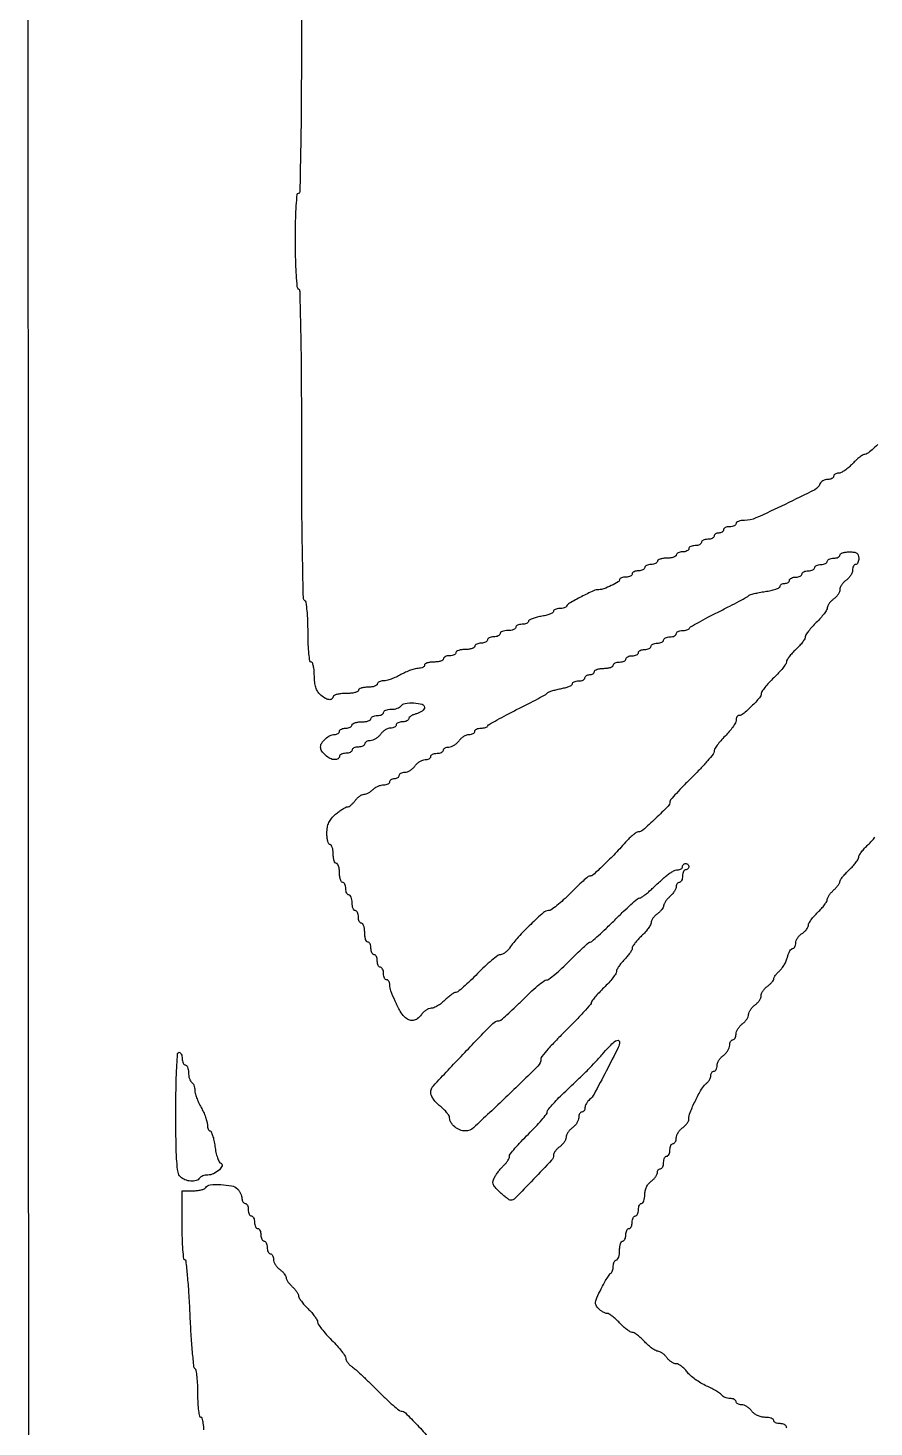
# Model space of a CAD drawing. Extents: x 70 to 555, y 314 to 2123.
# Drawn here: x 70 to 338.9, y 773.9 to 1218.5 of the extents above; entities that cross this region are included whole.
import ezdxf

# ---------------------------------------------------------------- set-up
doc = ezdxf.new("R2010")
doc.units = 0

msp = doc.modelspace()

# ---------------------------------------------------------------- linework, layer by layer
for points in [[(70.501511, 1876.502276, 0.000005), (70.25038, 1712.125, 0.000282)], [(70.057133, 1509.856089, 0.000098), (70, 1218.5, 0.000098), (70.057133, 927.143911, 0.000282), (70.25038, 724.875, 0.000005), (70.501511, 560.497724, 0.413763)], [(340.049672, 1086.08465, -0.015545), (338.218614, 1084.46875, -0.011817), (336.645972, 1083.227067, -0.162586), (335.966134, 1083, 0.139651), (335.34958, 1082.82437, 0.023148), (334.32105, 1082.11875, 0.023863), (333.158256, 1081.148639, 0.019106), (332, 1080, -0.026005), (330.809723, 1078.85173, -0.029295), (329.551147, 1077.88125, -0.030479), (328.397713, 1077.193992, -0.11967), (327.59879, 1077, 0.060662), (326.987407, 1076.925551, 0.079313), (326.469645, 1076.70625, 0.097302), (326.122988, 1076.381402, 0.157245), (326, 1076, -0.182536), (325.855843, 1075.618285, -0.0909), (325.443928, 1075.29375, -0.070807), (324.831332, 1075.073863, -0.050854), (324.106989, 1075, 0.06748), (323.343532, 1074.896492, 0.062548), (322.613761, 1074.592717, 0.066639), (322.026181, 1074.143752, 0.105097), (321.681929, 1073.613505, -0.184981), (320.01795, 1071.762477, -0.005618), (310.609991, 1067.083729, -0.007965), (301.334023, 1062.780811, -0.104985), (297.656322, 1062, 0.035826), (296.638967, 1061.927011, 0.054255), (295.780295, 1061.70625, 0.070977), (295.191669, 1061.383331, 0.236072), (295, 1061, -0.191087), (294.848523, 1060.618118, -0.088204), (294.4125, 1060.29375, -0.068025), (293.765418, 1060.073693, -0.048028), (293, 1060, 0.048028), (292.234582, 1059.926307, 0.068025), (291.5875, 1059.70625, 0.088204), (291.151477, 1059.381882, 0.191087), (291, 1059, -0.148195), (290.884432, 1058.618646, -0.098894), (290.559375, 1058.29375, -0.082425), (290.073457, 1058.074694, -0.064853), (289.5, 1058, 0.064853), (288.926543, 1057.925306, 0.082425), (288.440625, 1057.70625, 0.098894), (288.115568, 1057.381354, 0.148195), (288, 1057, -0.191087), (287.848523, 1056.618118, -0.088204), (287.4125, 1056.29375, -0.068025), (286.765418, 1056.073693, -0.048028), (286, 1056, 0.048028), (285.234582, 1055.926307, 0.068025), (284.5875, 1055.70625, 0.088204), (284.151477, 1055.381882, 0.191087), (284, 1055, -0.191087), (283.848523, 1054.618118, -0.088204), (283.4125, 1054.29375, -0.068025), (282.765418, 1054.073693, -0.048028), (282, 1054, 0.048028), (281.234582, 1053.926307, 0.068025), (280.5875, 1053.70625, 0.088204), (280.151477, 1053.381882, 0.191087), (280, 1053, -0.191087), (279.848523, 1052.618118, -0.088204), (279.4125, 1052.29375, -0.068025), (278.765418, 1052.073693, -0.048028), (278, 1052, 0.048028), (277.234582, 1051.926307, 0.068025), (276.5875, 1051.70625, 0.088204), (276.151477, 1051.381882, 0.191087), (276, 1051, -0.254951), (275.790443, 1050.615738, -0.06271), (275.11875, 1050.29375, -0.048861), (274.149251, 1050.072766, -0.031626), (273, 1050, 0.031626), (271.850749, 1049.927234, 0.048861), (270.88125, 1049.70625, 0.06271), (270.209557, 1049.384262, 0.254951), (270, 1049, -0.191087), (269.848523, 1048.618118, -0.088204), (269.4125, 1048.29375, -0.068025), (268.765418, 1048.073693, -0.048028), (268, 1048, 0.048028), (267.234582, 1047.926307, 0.068025), (266.5875, 1047.70625, 0.088204), (266.151477, 1047.381882, 0.191087), (266, 1047, -0.191087), (265.848523, 1046.618118, -0.088204), (265.4125, 1046.29375, -0.068025), (264.765418, 1046.073693, -0.048028), (264, 1046, 0.048028), (263.234582, 1045.926307, 0.068025), (262.5875, 1045.70625, 0.088204), (262.151477, 1045.381882, 0.191087), (262, 1045, -0.191087), (261.848523, 1044.618118, -0.088204), (261.4125, 1044.29375, -0.068025), (260.765418, 1044.073693, -0.048028), (260, 1044, 0.035668), (259.233454, 1043.945248, 0.053772), (258.585208, 1043.779687, 0.069969), (258.139048, 1043.537567, 0.235061), (257.992198, 1043.25, -0.262178), (257.553026, 1042.488661, -0.019257), (255.352385, 1041.297126, -0.025697), (253.012025, 1040.290035, -0.088979), (251.395136, 1040, 0.10903), (249.726168, 1039.631688, 0.009952), (245.880083, 1037.753348, 0.007959), (242.041526, 1035.705274, 0.163054), (241.166667, 1034.75, -0.15923), (240.906393, 1034.461515, -0.049842), (240.368229, 1034.220313, -0.044078), (239.674758, 1034.055268, -0.036404), (238.916667, 1034, 0.045626), (238.18303, 1033.932915, 0.065541), (237.563021, 1033.73207, 0.08556), (237.144309, 1033.436378, 0.198866), (237, 1033.087898, -0.271692), (236.768851, 1032.693911, -0.032949), (235.825, 1032.245211, -0.031813), (234.532678, 1031.825121, -0.020833), (233, 1031.5, 0.020833), (231.467322, 1031.174879, 0.031813), (230.175, 1030.754789, 0.032949), (229.231149, 1030.306089, 0.271692), (229, 1029.912102, -0.20561), (228.850302, 1029.563458, -0.083138), (228.4125, 1029.26793, -0.063423), (227.765628, 1029.066979, -0.043658), (227, 1029, 0.048028), (226.234582, 1028.926307, 0.068025), (225.5875, 1028.70625, 0.088204), (225.151477, 1028.381882, 0.191087), (225, 1028, -0.226478), (224.817169, 1027.617064, -0.074992), (224.265625, 1027.29375, -0.057076), (223.457356, 1027.073116, -0.038131), (222.5, 1027, 0.038131), (221.542644, 1026.926884, 0.057076), (220.734375, 1026.70625, 0.074992), (220.182831, 1026.382936, 0.226478), (220, 1026, -0.191087), (219.848523, 1025.618118, -0.088204), (219.4125, 1025.29375, -0.068025), (218.765418, 1025.073693, -0.048028), (218, 1025, 0.048028), (217.234582, 1024.926307, 0.068025), (216.5875, 1024.70625, 0.088204), (216.151477, 1024.381882, 0.191087), (216, 1024, -0.191087), (215.848523, 1023.618118, -0.088204), (215.4125, 1023.29375, -0.068025), (214.765418, 1023.073693, -0.048028), (214, 1023, 0.048028), (213.234582, 1022.926307, 0.068025), (212.5875, 1022.70625, 0.088204), (212.151477, 1022.381882, 0.191087), (212, 1022, -0.254951), (211.790443, 1021.615738, -0.06271), (211.11875, 1021.29375, -0.048861), (210.149251, 1021.072766, -0.031626), (209, 1021, 0.031626), (207.850749, 1020.927234, 0.048861), (206.88125, 1020.70625, 0.06271), (206.209557, 1020.384262, 0.254951), (206, 1020, -0.191087), (205.848523, 1019.618118, -0.088204), (205.4125, 1019.29375, -0.068025), (204.765418, 1019.073693, -0.048028), (204, 1019, 0.048028), (203.234582, 1018.926307, 0.068025), (202.5875, 1018.70625, 0.088204), (202.151477, 1018.381882, 0.191087), (202, 1018, -0.254951), (201.790443, 1017.615738, -0.06271), (201.11875, 1017.29375, -0.048861), (200.149251, 1017.072766, -0.031626), (199, 1017, 0.031626), (197.850749, 1016.927234, 0.048861), (196.88125, 1016.70625, 0.06271), (196.209557, 1016.384262, 0.254951), (196, 1016, -0.188692), (195.850583, 1015.618168, -0.088982), (195.421435, 1015.29375, -0.068799), (194.784157, 1015.073739, -0.048799), (194.030416, 1015, 0.066235), (193.034859, 1014.867537, 0.020615), (191.593403, 1014.4125, 0.020208), (190.007834, 1013.765531, 0.020986), (188.5, 1013, -0.020986), (186.992166, 1012.234469, -0.020208), (185.406597, 1011.5875, -0.020615), (183.965141, 1011.132463, -0.066235), (182.969584, 1011, 0.048799), (182.215843, 1010.926261, 0.068799), (181.578565, 1010.70625, 0.088982), (181.149417, 1010.381832, 0.188692), (181, 1010, -0.254951), (180.790443, 1009.615738, -0.06271), (180.11875, 1009.29375, -0.048861), (179.149251, 1009.072766, -0.031626), (178, 1009, 0.031626), (176.850749, 1008.927234, 0.048861), (175.88125, 1008.70625, 0.06271), (175.209557, 1008.384262, 0.254951), (175, 1008, -0.295869), (174.748945, 1007.612873, -0.04382), (173.825, 1007.29375, -0.037669), (172.532944, 1007.07239, -0.023598), (171, 1007, 0.023598), (169.467056, 1006.92761, 0.037669), (168.175, 1006.70625, 0.04382), (167.251055, 1006.387127, 0.295869), (167, 1006, -0.252153), (166.602528, 1005.261957, -0.18676), (165.680005, 1005.061938, -0.096258), (164.308033, 1005.559137, -0.04903), (162.828741, 1006.654988, -0.078366), (162.021395, 1007.655774, -0.056701), (161.450444, 1008.972565, -0.046746), (161.110537, 1010.628767, -0.027256), (161, 1012.654988, 0.021701), (160.927688, 1014.320289, 0.034869), (160.70625, 1015.723653, 0.038936), (160.38809, 1016.737638, 0.306304), (160, 1017, -0.368182), (159.576531, 1017.360727, -0.013538), (159.27648, 1019.610246, -0.017744), (159.066269, 1022.60645, -0.00864), (159, 1026.440983, 0.009825), (158.927807, 1030.114385, 0.014948), (158.707154, 1033.298201, 0.009784), (158.398282, 1035.889062, 0.223356), (158, 1036.5, -0.253672), (157.526077, 1037.327037, -0.000824), (157.258275, 1049.583411, -0.003627), (157.060084, 1064.89152, -0.001423), (157, 1086, 0.001423), (156.939916, 1107.10848, 0.003627), (156.741725, 1122.416589, 0.000824), (156.473923, 1134.672963, 0.253672), (156, 1135.5, -0.236851), (155.571703, 1136.195303, -0.005694), (155.277074, 1140.086547, -0.01056), (155.066869, 1144.964804, -0.005486), (155, 1151.059017, -0.005017), (155.062877, 1157.325793, -0.011692), (155.266733, 1162.014754, -0.00661), (155.553839, 1165.593626, -0.387151), (156, 1166, 0.407864), (156.482161, 1166.471798, 0.00067), (156.745238, 1179.375, 0.00348), (156.941326, 1195.600093, 0.001281), (157, 1218.5, 0.001281), (156.941326, 1241.399907, 0.00348)], [(311.115568, 773.618646, -0.148195), (311, 774, 0.191087), (310.848523, 774.381882, 0.088204), (310.4125, 774.70625, 0.068025), (309.765418, 774.926307, 0.048028), (309, 775, -0.048028), (308.234582, 775.073693, -0.068025), (307.5875, 775.29375, -0.088204), (307.151477, 775.618118, -0.191087), (307, 776, 0.243162), (306.801694, 776.383655, 0.067924), (306.183598, 776.70625, 0.052207), (305.28529, 776.927099, 0.034201), (304.220759, 777, -0.058124), (303.007617, 777.141504, -0.052617), (301.815796, 777.559574, -0.054179), (300.772663, 778.200216, -0.071939), (300, 779, 0.052224), (299.316802, 779.765149, 0.045499), (298.459276, 780.4125, 0.047927), (297.565449, 780.855253, 0.091287), (296.779241, 781, -0.054248), (296.098578, 781.074067, -0.073949), (295.522652, 781.29375, -0.093597), (295.136147, 781.618433, -0.173062), (295, 782, 0.186414), (294.852535, 782.381787, 0.089706), (294.429836, 782.70625, 0.069539), (293.801778, 782.926216, 0.049547), (293.059017, 783, -0.046999), (292.270584, 783.074274, -0.04637), (291.506172, 783.294524, -0.050305), (290.875057, 783.618076, -0.111196), (290.498373, 784.002633, 0.104618), (290.023579, 784.50013, 0.014352), (288.810838, 785.280138, 0.015966), (287.298342, 786.128018, 0.012886), (285.623737, 786.943631, -0.02811), (283.853779, 787.873356, -0.022373), (282.054153, 789.064308, -0.022895), (280.483077, 790.322174, -0.051486), (279.447033, 791.440998, 0.035144), (278.59786, 792.420241, 0.03748), (277.63688, 793.248293, 0.040418), (276.708438, 793.824599, 0.119242), (275.983411, 794, -0.101714), (275.288984, 794.142743, -0.046309), (274.471003, 794.5875, -0.043254), (273.665606, 795.234832, -0.045732), (273, 796, 0.041141), (272.346572, 796.765221, 0.041233), (271.577131, 797.4125, 0.044503), (270.811118, 797.85928, 0.11021), (270.180451, 798, -0.129236), (269.472788, 798.186019, -0.027097), (268.384005, 798.88125, -0.026729), (267.174, 799.851562, -0.022526), (266, 801, 0.019649), (264.83926, 802.148605, 0.024342), (263.669002, 803.11875, 0.023816), (262.631156, 803.822515, 0.137928), (262, 804, -0.137928), (261.368844, 804.177485, -0.023816), (260.330998, 804.88125, -0.024342), (259.16074, 805.851395, -0.019649), (258, 807, 0.01921), (256.841267, 808.148632, 0.023956), (255.677039, 809.11875, 0.023277), (254.646727, 809.824007, 0.139318), (254.027362, 810, -0.095197), (253.470117, 810.107067, -0.034781), (252.743628, 810.457266, -0.032956), (251.98251, 810.96095, -0.033739), (251.300491, 811.556652, -0.080241), (250.547472, 812.599791, -0.150061), (250.375761, 813.617061, -0.074764), (250.779237, 815.020565, -0.009952), (252.12192, 817.806652, -0.00915), (253.087492, 819.628804, -0.012767), (254.021751, 821.219246, -0.009179), (254.850864, 822.498625, -0.140719), (255.25, 822.833333, 0.15923), (255.538485, 823.093607, 0.049842), (255.779687, 823.631771, 0.044078), (255.944732, 824.325242, 0.036404), (256, 825.083333, -0.050201), (256.073823, 825.816758, -0.070178), (256.29375, 826.436979, -0.090315), (256.61825, 826.854207, -0.184457), (257, 827, 0.254951), (257.384262, 827.209557, 0.06271), (257.70625, 827.88125, 0.048861), (257.927234, 828.850749, 0.031626), (258, 830, -0.031626), (258.072766, 831.149251, -0.048861), (258.29375, 832.11875, -0.06271), (258.615738, 832.790443, -0.254951), (259, 833, 0.191087), (259.381882, 833.151477, 0.088204), (259.70625, 833.5875, 0.068025), (259.926307, 834.234582, 0.048028), (260, 835, -0.048028), (260.073693, 835.765418, -0.068025), (260.29375, 836.4125, -0.088204), (260.618118, 836.848523, -0.191087), (261, 837, 0.191087), (261.381882, 837.151477, 0.088204), (261.70625, 837.5875, 0.068025), (261.926307, 838.234582, 0.048028), (262, 839, -0.048028), (262.073693, 839.765418, -0.068025), (262.29375, 840.4125, -0.088204), (262.618118, 840.848523, -0.191087), (263, 841, 0.191087), (263.381882, 841.151477, 0.088204), (263.70625, 841.5875, 0.068025), (263.926307, 842.234582, 0.048028), (264, 843, -0.048028), (264.073693, 843.765418, -0.068025), (264.29375, 844.4125, -0.088204), (264.618118, 844.848523, -0.191087), (265, 845, 0.243162), (265.383655, 845.198306, 0.067924), (265.70625, 845.816402, 0.052207), (265.927099, 846.71471, 0.034201), (266, 847.779241, -0.058124), (266.141504, 848.992383, -0.052617), (266.559574, 850.184204, -0.054179), (267.200216, 851.227337, -0.071939), (268, 852, 0.038332), (268.765268, 852.646083, 0.039803), (269.4125, 853.393849, 0.043072), (269.860855, 854.128761, 0.115942), (270, 854.720759, -0.07663), (270.075344, 855.209482, -0.089631), (270.29375, 855.624223, -0.10076), (270.618634, 855.901479, -0.127083), (271, 856, 0.191087), (271.381882, 856.151477, 0.088204), (271.70625, 856.5875, 0.068025), (271.926307, 857.234582, 0.048028), (272, 858, -0.048028), (272.073693, 858.765418, -0.068025), (272.29375, 859.4125, -0.088204), (272.618118, 859.848523, -0.191087), (273, 860, 0.191087), (273.381882, 860.151477, 0.088204), (273.70625, 860.5875, 0.068025), (273.926307, 861.234582, 0.048028), (274, 862, -0.048028), (274.073693, 862.765418, -0.068025), (274.29375, 863.4125, -0.088204), (274.618118, 863.848523, -0.191087), (275, 864, 0.173062), (275.381567, 864.136147, 0.093597), (275.70625, 864.522652, 0.073949), (275.925933, 865.098578, 0.054248), (276, 865.779241, -0.091287), (276.144747, 866.565449, -0.047927), (276.5875, 867.459276, -0.045499), (277.234851, 868.316802, -0.052224), (278, 869, 0.039896), (278.76524, 869.650162, 0.040618), (279.4125, 870.409966, 0.043902), (279.859942, 871.162125, 0.112698), (280, 871.775623, -0.097011), (280.412597, 873.882155, -0.016668), (282.082247, 877.619289, -0.017089), (284.002532, 881.239697, -0.089291), (285.450498, 882.958917, 0.046781), (286.043375, 883.552766, 0.041072), (286.544834, 884.271792, 0.043241), (286.889004, 885.001976, 0.088741), (287, 885.622445, -0.070908), (287.075037, 886.148899, -0.086403), (287.29375, 886.595343, -0.100269), (287.618661, 886.893816, -0.136626), (288, 887, 0.173062), (288.381567, 887.136147, 0.093597), (288.70625, 887.522652, 0.073949), (288.925933, 888.098578, 0.054248), (289, 888.779241, -0.091287), (289.144747, 889.565449, -0.047927), (289.5875, 890.459276, -0.045499), (290.234851, 891.316802, -0.052224), (291, 892, 0.052224), (291.765149, 892.683198, 0.045499), (292.4125, 893.540724, 0.047927), (292.855253, 894.434551, 0.091287), (293, 895.220759, -0.054248), (293.074067, 895.901422, -0.073949), (293.29375, 896.477348, -0.093597), (293.618433, 896.863853, -0.173062), (294, 897, 0.173062), (294.381567, 897.136147, 0.093597), (294.70625, 897.522652, 0.073949), (294.925933, 898.098578, 0.054248), (295, 898.779241, -0.091287), (295.144747, 899.565449, -0.047927), (295.5875, 900.459276, -0.045499), (296.234851, 901.316802, -0.052224), (297, 902, 0.046192), (297.765165, 902.666838, 0.043436), (298.4125, 903.475876, 0.046457), (298.857086, 904.299139, 0.100918), (299, 905, -0.100918), (299.142914, 905.700861, -0.046457), (299.5875, 906.524124, -0.043436), (300.234835, 907.333162, -0.046192), (301, 908, 0.046192), (301.765165, 908.666838, 0.043436), (302.4125, 909.475876, 0.046457), (302.857086, 910.299139, 0.100918), (303, 911, -0.100918), (303.142914, 911.700861, -0.046457), (303.5875, 912.524124, -0.043436), (304.234835, 913.333162, -0.046192), (305, 914, 0.02765), (305.765554, 914.618831, 0.032841), (306.4125, 915.285956, 0.034779), (306.87058, 915.907862, 0.142279), (307, 916.353464, -0.127185), (307.117957, 916.809683, -0.030745), (307.540529, 917.472606, -0.029581), (308.135759, 918.196587, -0.02563), (308.840099, 918.882705, 0.052398), (309.594472, 919.700545, 0.0293), (310.339111, 920.832732, 0.028923), (310.964761, 922.078707, 0.041392), (311.359151, 923.25, -0.031611), (311.690945, 924.302979, -0.04368), (312.126815, 925.192188, -0.051049), (312.595406, 925.814935, -0.208889), (313.019052, 926, 0.174281), (313.393366, 926.134559, 0.093269), (313.711847, 926.516839, 0.073542), (313.927371, 927.086341, 0.053794), (314, 927.759453, -0.094507), (314.145899, 928.524457, -0.052496), (314.5875, 929.368967, -0.049758), (315.234966, 930.159659, -0.056806), (316, 930.767927, 0.04286), (316.765178, 931.342304, 0.044221), (317.4125, 932.033226, 0.048297), (317.858508, 932.732246, 0.118401), (318, 933.321383, -0.131328), (318.181827, 934.001702, -0.025091), (318.88125, 935.086931, -0.025197), (319.851486, 936.303942, -0.020848), (321, 937.5, 0.018561), (322.148655, 938.685309, 0.023231), (323.11875, 939.870031, 0.022362), (323.825717, 940.914681, 0.138433), (324, 941.532104, -0.115458), (324.132608, 942.098718, -0.033308), (324.5875, 942.881566, -0.031585), (325.234557, 943.721988, -0.028997), (326, 944.5, 0.023811), (326.765594, 945.2622, 0.027973), (327.4125, 946.055537, 0.028683), (327.874215, 946.774621, 0.12907), (328, 947.253778, -0.151542), (328.161097, 947.773095, -0.018412), (328.88125, 948.743549, -0.020497), (329.851116, 949.857819, -0.015558), (331, 951, 0.019649), (332.148605, 952.16074, 0.024342), (333.11875, 953.330998, 0.023816), (333.822515, 954.368844, 0.137928), (334, 955, -0.137928), (334.177485, 955.631156, -0.023816), (334.88125, 956.669002, -0.024342), (335.851395, 957.83926, -0.019649), (337, 959, 0.018793), (338.148659, 960.15683, 0.023583), (339.11875, 961.315331, 0.022756)], [(125.929521, 773.069583, 0.024479), (125.711186, 775.139754, 0.022248), (125.399909, 776.687125, 0.344703), (125, 777, -0.354422), (124.590659, 777.331844, -0.018695), (124.283598, 779.110246, -0.021763), (124.068713, 781.489494, -0.011639), (124, 784.440983, 0.011102), (123.935801, 787.331844, 0.016483), (123.740047, 789.856837, 0.011611), (123.465192, 791.902543, 0.218491), (123.115053, 792.428893, -0.232783), (122.741819, 793.024472, -0.002673), (122.275743, 797.812462, -0.00748), (121.844058, 803.427317, -0.004728), (121.500518, 809.98791, 0.004869), (121.157103, 816.510906, 0.008079), (120.725142, 822.002699, 0.002604), (120.258046, 826.664645, 0.383764), (119.885465, 827, -0.383801), (119.530606, 827.319446, -0.006154), (119.260105, 830.23125, -0.012533), (119.063679, 833.782297, -0.007549), (119, 838), (119, 849), (122.440983, 849, 0.026918), (123.803639, 849.073414, 0.033489), (125.052725, 849.29375, 0.035556), (126.04134, 849.613307, 0.159713), (126.5, 850, -0.23384), (127.892376, 850.868682, -0.035239), (131.277764, 850.963234, -0.037464), (134.71774, 850.557442, -0.149367), (136.571429, 849.571429, -0.047729), (137.118196, 848.908967, -0.03757), (137.580357, 848.100893, -0.038733), (137.897163, 847.27675, -0.072518), (138, 846.571429, 0.061768), (138.074515, 845.97055, 0.080164), (138.29375, 845.461607, 0.09778), (138.618614, 845.120948, 0.154765), (139, 845, -0.191087), (139.381882, 844.848523, -0.088204), (139.70625, 844.4125, -0.068025), (139.926307, 843.765418, -0.048028), (140, 843, 0.048028), (140.073693, 842.234582, 0.068025), (140.29375, 841.5875, 0.088204), (140.618118, 841.151477, 0.191087), (141, 841, -0.191087), (141.381882, 840.848523, -0.088204), (141.70625, 840.4125, -0.068025), (141.926307, 839.765418, -0.048028), (142, 839, 0.048028), (142.073693, 838.234582, 0.068025), (142.29375, 837.5875, 0.088204), (142.618118, 837.151477, 0.191087), (143, 837, -0.191087), (143.381882, 836.848523, -0.088204), (143.70625, 836.4125, -0.068025), (143.926307, 835.765418, -0.048028), (144, 835, 0.048028), (144.073693, 834.234582, 0.068025), (144.29375, 833.5875, 0.088204), (144.618118, 833.151477, 0.191087), (145, 833, -0.191087), (145.381882, 832.848523, -0.088204), (145.70625, 832.4125, -0.068025), (145.926307, 831.765418, -0.048028), (146, 831, 0.048028), (146.073693, 830.234582, 0.068025), (146.29375, 829.5875, 0.088204), (146.618118, 829.151477, 0.191087), (147, 829, -0.173062), (147.381567, 828.863853, -0.093597), (147.70625, 828.477348, -0.073949), (147.925933, 827.901422, -0.054248), (148, 827.220759, 0.091287), (148.144747, 826.434551, 0.047927), (148.5875, 825.540724, 0.045499), (149.234851, 824.683198, 0.052224), (150, 824, -0.033869), (150.765368, 823.365434, -0.037202), (151.4125, 822.651678, -0.040203), (151.864062, 821.965071, -0.126007), (152, 821.434228, 0.117443), (152.131714, 820.881205, 0.032673), (152.5875, 820.108544, 0.031068), (153.234537, 819.275522, 0.028188), (154, 818.5, -0.028997), (154.765443, 817.721988, -0.031585), (155.4125, 816.881566, -0.033308), (155.867392, 816.098718, -0.115458), (156, 815.532104, 0.138433), (156.174283, 814.914681, 0.022362), (156.88125, 813.870031, 0.023231), (157.851345, 812.685309, 0.018561), (159, 811.5, -0.020571), (160.148531, 810.305252, -0.024967), (161.11875, 809.092172, -0.024774), (161.819013, 808.011963, -0.132166), (162, 807.339225, 0.151351), (162.226467, 806.608213, 0.015032), (163.321875, 805.108693, 0.017856), (164.776489, 803.370022, 0.013254), (166.5, 801.552632, -0.013447), (168.223488, 799.733864, -0.018059), (169.678125, 797.990999, -0.015313), (170.771872, 796.48699, -0.150659), (171, 795.747075, 0.11864), (171.145377, 795.14302, 0.043406), (171.61468, 794.39299, 0.040016), (172.291849, 793.62997, 0.038095), (173.092527, 792.970759, -0.029892), (174.257118, 792.043529, -0.004911), (176.379132, 790.098148, -0.005387), (178.831662, 787.754993, -0.004732), (181.342527, 785.256977, 0.007975), (183.77882, 782.864391, 0.011693), (186.002864, 780.845793, 0.00719), (187.911015, 779.241036, 0.171217), (188.560839, 779.006977, -0.196508), (189.927613, 778.437716, -0.007881), (193.757586, 774.506178, -0.008205), (197.447683, 770.465984, -0.182933)]]:
    msp.add_lwpolyline(points, format="xyb")
for points in [[(334, 1050, -0.048028), (333.926307, 1049.234582, -0.068025), (333.70625, 1048.5875, -0.088204), (333.381882, 1048.151477, -0.191087), (333, 1048, 0.173062), (332.618433, 1047.863853, 0.093597), (332.29375, 1047.477348, 0.073949), (332.074067, 1046.901422, 0.054248), (332, 1046.220759, -0.091287), (331.855253, 1045.434551, -0.047927), (331.4125, 1044.540724, -0.045499), (330.765149, 1043.683198, -0.052224), (330, 1043, 0.046192), (329.234835, 1042.333162, 0.043436), (328.5875, 1041.524124, 0.046457), (328.142914, 1040.700861, 0.100918), (328, 1040, -0.100918), (327.857086, 1039.299139, -0.046457), (327.4125, 1038.475876, -0.043436), (326.765165, 1037.666838, -0.046192), (326, 1037, 0.038837), (325.234741, 1036.352604, 0.040072), (324.5875, 1035.600961, 0.043349), (324.13945, 1034.860503, 0.11488), (324, 1034.261574, -0.13994), (323.800506, 1033.562748, -0.021093), (322.971875, 1032.347188, -0.022286), (321.840159, 1030.962129, -0.017603), (320.5, 1029.565704, 0.016075), (319.159716, 1028.177664, 0.020839), (318.028125, 1026.817927, 0.01906), (317.191983, 1025.632449, 0.145048), (317, 1024.984581, -0.138709), (316.823349, 1024.360063, -0.023514), (316.11875, 1023.326469, -0.024125), (315.14862, 1022.159609, -0.019402), (314, 1021, 0.019322), (312.851375, 1019.840756, 0.024055), (311.88125, 1018.674991, 0.023416), (311.176379, 1017.642764, 0.138962), (311, 1017.02039, -0.15296), (310.793412, 1016.360886, -0.016407), (309.825, 1015.060059, -0.018977), (308.531954, 1013.557838, -0.014184), (307, 1012, 0.014184), (305.468046, 1010.442162, 0.018977), (304.175, 1008.939941, 0.016407), (303.206588, 1007.639114, 0.15296), (303, 1006.97961, -0.184288), (302.490295, 1005.643671, -0.016347), (299.957892, 1002.988103, -0.016521), (297.257773, 1000.50575, -0.179482), (295.894245, 1000, 0.167511), (295.553093, 999.882407, 0.095019), (295.262684, 999.549583, 0.075817), (295.066348, 999.053176, 0.056382), (295, 998.466667, -0.128567), (294.789296, 997.660779, -0.024041), (293.971875, 996.355625, -0.024321), (292.839947, 994.885773, -0.020135), (291.5, 993.433333, 0.018197), (290.159914, 991.991983, 0.022663), (289.028125, 990.555456, 0.021744), (288.20302, 989.291939, 0.134557), (288, 988.551198, -0.169039), (287.712104, 987.723966, -0.009316), (285.94375, 985.574633, -0.013574), (283.681841, 983.068571, -0.009444), (281, 980.359082, 0.006479), (278.317491, 977.680865, 0.009757), (276.05625, 975.271655, 0.005079), (274.221297, 973.196546, 0.180394), (274, 972.603134, -0.197535), (273.431539, 971.220395, -0.00783), (269.449306, 967.319832, -0.008157), (265.357258, 963.560358, -0.183714), (263.88365, 963, 0.151424), (263.300233, 962.819166, 0.02067), (262.2662, 962.045313, 0.022227), (261.087896, 960.994541, 0.017105), (259.895759, 959.75, -0.008346), (256.131878, 955.680307, -0.011868), (252.643351, 952.201587, -0.006995), (249.615019, 949.401456, -0.183099), (248.598607, 949.007123, 0.172206), (248.044226, 948.805406, 0.006797), (246.371964, 947.386467, 0.01134), (244.423782, 945.607949, 0.0077), (242.28433, 943.5, -0.012859), (240.101658, 941.393404, -0.017484), (238.020666, 939.615625, -0.014454), (236.227133, 938.271573, -0.154769), (235.370799, 938, 0.184028), (233.797597, 937.400678, 0.009507), (229.741296, 933.644662, 0.016088), (225.774442, 929.57519, 0.033957), (223.029241, 926.12836, -0.041408), (222.360637, 925.314037, -0.041994), (221.569916, 924.625206, -0.045495), (220.780076, 924.149844, -0.113191), (220.126649, 924, 0.161416), (219.293177, 923.723731, 0.012214), (217.396142, 922.2375, 0.015843), (215.188235, 920.298372, 0.011364), (212.841962, 918, -0.008277), (210.523913, 915.701063, -0.012113), (208.402881, 913.7625, -0.007595), (206.583036, 912.226345, -0.17317), (205.949099, 912, 0.131583), (205.397137, 911.852183, 0.022894), (204.480218, 911.265625, 0.02349), (203.442494, 910.457154, 0.019146), (202.409091, 909.5, -0.03128), (201.324524, 908.543263, -0.031741), (200.134166, 907.734375, -0.03346), (199.012496, 907.169535, -0.100235), (198.175305, 907, 0.093132), (197.406634, 906.855571, 0.047693), (196.527372, 906.4125, 0.045126), (195.679835, 905.765148, 0.050996), (195, 905, -0.070087), (193.722044, 903.667395, -0.132606), (192.362691, 903.088319, -0.1451), (190.982575, 903.295703, -0.090656), (189.640631, 904.25, -0.066932), (188.287027, 906.075046, -0.018928), (186.691528, 909.24232, -0.017736), (185.346973, 912.482673, -0.089703), (185, 914.401129, 0.060659), (184.925551, 915.012543, 0.07931), (184.70625, 915.530332, 0.0973), (184.381402, 915.877006, 0.157252), (184, 916, -0.191087), (183.618118, 916.151477, -0.088204), (183.29375, 916.5875, -0.068025), (183.073693, 917.234582, -0.048028), (183, 918, 0.048028), (182.926307, 918.765418, 0.068025), (182.70625, 919.4125, 0.088204), (182.381882, 919.848523, 0.191087), (182, 920, -0.191087), (181.618118, 920.151477, -0.088204), (181.29375, 920.5875, -0.068025), (181.073693, 921.234582, -0.048028), (181, 922, 0.048028), (180.926307, 922.765418, 0.068025), (180.70625, 923.4125, 0.088204), (180.381882, 923.848523, 0.191087), (180, 924, -0.191087), (179.618118, 924.151477, -0.088204), (179.29375, 924.5875, -0.068025), (179.073693, 925.234582, -0.048028), (179, 926, 0.048028), (178.926307, 926.765418, 0.068025), (178.70625, 927.4125, 0.088204), (178.381882, 927.848523, 0.191087), (178, 928, -0.254951), (177.615738, 928.209557, -0.06271), (177.29375, 928.88125, -0.048861), (177.072766, 929.850749, -0.031626), (177, 931, 0.031626), (176.927234, 932.149251, 0.048861), (176.70625, 933.11875, 0.06271), (176.384262, 933.790443, 0.254951), (176, 934, -0.191087), (175.618118, 934.151477, -0.088204), (175.29375, 934.5875, -0.068025), (175.073693, 935.234582, -0.048028), (175, 936, 0.048028), (174.926307, 936.765418, 0.068025), (174.70625, 937.4125, 0.088204), (174.381882, 937.848523, 0.191087), (174, 938, -0.226478), (173.617064, 938.182831, -0.074992), (173.29375, 938.734375, -0.057076), (173.073116, 939.542644, -0.038131), (173, 940.5, 0.038131), (172.926884, 941.457356, 0.057076), (172.70625, 942.265625, 0.074992), (172.382936, 942.817169, 0.226478), (172, 943, -0.191087), (171.618118, 943.151477, -0.088204), (171.29375, 943.5875, -0.068025), (171.073693, 944.234582, -0.048028), (171, 945, 0.048028), (170.926307, 945.765418, 0.068025), (170.70625, 946.4125, 0.088204), (170.381882, 946.848523, 0.191087), (170, 947, -0.254951), (169.615738, 947.209557, -0.06271), (169.29375, 947.88125, -0.048861), (169.072766, 948.850749, -0.031626), (169, 950, 0.031626), (168.927234, 951.149251, 0.048861), (168.70625, 952.11875, 0.06271), (168.384262, 952.790443, 0.254951), (168, 953, -0.254951), (167.615738, 953.209557, -0.06271), (167.29375, 953.88125, -0.048861), (167.072766, 954.850749, -0.031626), (167, 956, 0.031626), (166.927234, 957.149251, 0.048861), (166.70625, 958.11875, 0.06271), (166.384262, 958.790443, 0.254951), (166, 959, -0.282944), (165.613922, 959.23749, -0.049864), (165.29375, 960.067385, -0.041153), (165.072495, 961.24126, -0.026015), (165, 962.633651, -0.039869), (165.148755, 964.496225, -0.067715), (165.601928, 965.989644, -0.067776), (166.437266, 967.306808, -0.040014), (167.75, 968.632429, -0.016981), (168.878331, 969.538053, -0.020742), (169.994527, 970.30316, -0.019743), (170.969494, 970.861311, -0.120395), (171.529241, 970.998779, 0.13274), (172.022185, 971.13262, 0.03795), (172.679588, 971.587141, 0.035326), (173.372484, 972.234466, 0.031071), (174, 973, -0.040366), (174.651394, 973.765233, -0.040854), (175.414832, 974.4125, -0.044135), (176.17221, 974.859685, -0.111748), (176.792188, 975, 0.084148), (177.416656, 975.105845, 0.037162), (178.186723, 975.440625, 0.035424), (178.969202, 975.925983, 0.039866), (179.642857, 976.5, -0.054664), (180.358587, 977.074273, -0.038656), (181.26875, 977.559375, -0.039128), (182.223487, 977.890877, -0.064082), (183.071429, 978, 0.049879), (183.809424, 978.073804, 0.069864), (184.433482, 978.29375, 0.090018), (184.853387, 978.618232, 0.185417), (185, 979, -0.148195), (185.115568, 979.381354, -0.098894), (185.440625, 979.70625, -0.082425), (185.926543, 979.925306, -0.064853), (186.5, 980, 0.064853), (187.073457, 980.074694, 0.082425), (187.559375, 980.29375, 0.098894), (187.884432, 980.618646, 0.148195), (188, 981, -0.173062), (188.136147, 981.381567, -0.093597), (188.522652, 981.70625, -0.073949), (189.098578, 981.925933, -0.054248), (189.779241, 982, 0.091287), (190.565449, 982.144747, 0.047927), (191.459276, 982.5875, 0.045499), (192.316802, 983.234851, 0.052224), (193, 984, -0.052224), (193.683198, 984.765149, -0.045499), (194.540724, 985.4125, -0.047927), (195.434551, 985.855253, -0.091287), (196.220759, 986, 0.054248), (196.901422, 986.074067, 0.073949), (197.477348, 986.29375, 0.093597), (197.863853, 986.618433, 0.173062), (198, 987, -0.191087), (198.151477, 987.381882, -0.088204), (198.5875, 987.70625, -0.068025), (199.234582, 987.926307, -0.048028), (200, 988, 0.048028), (200.765418, 988.073693, 0.068025), (201.4125, 988.29375, 0.088204), (201.848523, 988.618118, 0.191087), (202, 989, -0.173062), (202.136147, 989.381567, -0.093597), (202.522652, 989.70625, -0.073949), (203.098578, 989.925933, -0.054248), (203.779241, 990, 0.091287), (204.565449, 990.144747, 0.047927), (205.459276, 990.5875, 0.045499), (206.316802, 991.234851, 0.052224), (207, 992, -0.052224), (207.683198, 992.765149, -0.045499), (208.540724, 993.4125, -0.047927), (209.434551, 993.855253, -0.091287), (210.220759, 994, 0.054248), (210.901422, 994.074067, 0.073949), (211.477348, 994.29375, 0.093597), (211.863853, 994.618433, 0.173062), (212, 995, -0.184457), (212.145793, 995.38175, -0.090315), (212.563021, 995.70625, -0.070178), (213.183242, 995.926177, -0.050201), (213.916667, 996, 0.036858), (214.674751, 996.055959, 0.044547), (215.368229, 996.223021, 0.050455), (215.906052, 996.467248, 0.158816), (216.166667, 996.759222, -0.159606), (216.550612, 997.188035, -0.003397), (219.045833, 998.607479, -0.007495), (222.026767, 1000.218314, -0.004941), (225.5, 1001.985021, 0.0036), (228.985241, 1003.746087, 0.005377), (232.003798, 1005.340002, 0.002444), (234.548737, 1006.735158, 0.107898), (235.002292, 1007.134016, -0.140099), (235.395603, 1007.437944, -0.016095), (236.457925, 1007.822501, -0.0184), (237.780358, 1008.200395, -0.014025), (239.252292, 1008.519507, 0.021522), (240.688207, 1008.85342, 0.032543), (241.899111, 1009.277112, 0.034089), (242.780401, 1009.724553, 0.264108), (243, 1010.111291, -0.209741), (243.149103, 1010.4511, -0.081598), (243.5875, 1010.738942, -0.062142), (244.234318, 1010.934799, -0.0425), (245, 1011, 0.048028), (245.765418, 1011.073693, 0.068025), (246.4125, 1011.29375, 0.088204), (246.848523, 1011.618118, 0.191087), (247, 1012, -0.148195), (247.115568, 1012.381354, -0.098894), (247.440625, 1012.70625, -0.082425), (247.926543, 1012.925306, -0.064853), (248.5, 1013, 0.064853), (249.073457, 1013.074694, 0.082425), (249.559375, 1013.29375, 0.098894), (249.884432, 1013.618646, 0.148195), (250, 1014, -0.254951), (250.209557, 1014.384262, -0.06271), (250.88125, 1014.70625, -0.048861), (251.850749, 1014.927234, -0.031626), (253, 1015, 0.031626), (254.149251, 1015.072766, 0.048861), (255.11875, 1015.29375, 0.06271), (255.790443, 1015.615738, 0.254951), (256, 1016, -0.191087), (256.151477, 1016.381882, -0.088204), (256.5875, 1016.70625, -0.068025), (257.234582, 1016.926307, -0.048028), (258, 1017, 0.048028), (258.765418, 1017.073693, 0.068025), (259.4125, 1017.29375, 0.088204), (259.848523, 1017.618118, 0.191087), (260, 1018, -0.191087), (260.151477, 1018.381882, -0.088204), (260.5875, 1018.70625, -0.068025), (261.234582, 1018.926307, -0.048028), (262, 1019, 0.048028), (262.765418, 1019.073693, 0.068025), (263.4125, 1019.29375, 0.088204), (263.848523, 1019.618118, 0.191087), (264, 1020, -0.191087), (264.151477, 1020.381882, -0.088204), (264.5875, 1020.70625, -0.068025), (265.234582, 1020.926307, -0.048028), (266, 1021, 0.048028), (266.765418, 1021.073693, 0.068025), (267.4125, 1021.29375, 0.088204), (267.848523, 1021.618118, 0.191087), (268, 1022, -0.191087), (268.151477, 1022.381882, -0.088204), (268.5875, 1022.70625, -0.068025), (269.234582, 1022.926307, -0.048028), (270, 1023, 0.048028), (270.765418, 1023.073693, 0.068025), (271.4125, 1023.29375, 0.088204), (271.848523, 1023.618118, 0.191087), (272, 1024, -0.191087), (272.151477, 1024.381882, -0.088204), (272.5875, 1024.70625, -0.068025), (273.234582, 1024.926307, -0.048028), (274, 1025, 0.048028), (274.765418, 1025.073693, 0.068025), (275.4125, 1025.29375, 0.088204), (275.848523, 1025.618118, 0.191087), (276, 1026, -0.184457), (276.145793, 1026.38175, -0.090315), (276.563021, 1026.70625, -0.070178), (277.183242, 1026.926177, -0.050201), (277.916667, 1027, 0.036858), (278.674751, 1027.055959, 0.044547), (279.368229, 1027.223021, 0.050455), (279.906052, 1027.467248, 0.158816), (280.166667, 1027.759222, -0.159606), (280.550612, 1028.188035, -0.003397), (283.045833, 1029.607479, -0.007495), (286.026767, 1031.218314, -0.004941), (289.5, 1032.985021, 0.003219), (292.98513, 1034.742701, 0.004824), (296.003125, 1036.326192, 0.002108), (298.556416, 1037.711337, 0.101046), (299, 1038.087004, -0.153586), (299.413216, 1038.369278, -0.011355), (300.748437, 1038.741404, -0.014941), (302.394055, 1039.108035, -0.010751), (304.25, 1039.422477, 0.018168), (306.070345, 1039.758732, 0.028315), (307.604688, 1040.192652, 0.027344), (308.743781, 1040.656755, 0.290053), (309, 1041.061273, -0.157165), (309.115391, 1041.419305, -0.097318), (309.440625, 1041.724249, -0.07934), (309.926396, 1041.93011, -0.060697), (310.5, 1042, 0.064853), (311.073457, 1042.074694, 0.082425), (311.559375, 1042.29375, 0.098894), (311.884432, 1042.618646, 0.148195), (312, 1043, -0.191087), (312.151477, 1043.381882, -0.088204), (312.5875, 1043.70625, -0.068025), (313.234582, 1043.926307, -0.048028), (314, 1044, 0.048028), (314.765418, 1044.073693, 0.068025), (315.4125, 1044.29375, 0.088204), (315.848523, 1044.618118, 0.191087), (316, 1045, -0.191087), (316.151477, 1045.381882, -0.088204), (316.5875, 1045.70625, -0.068025), (317.234582, 1045.926307, -0.048028), (318, 1046, 0.048028), (318.765418, 1046.073693, 0.068025), (319.4125, 1046.29375, 0.088204), (319.848523, 1046.618118, 0.191087), (320, 1047, -0.191087), (320.151477, 1047.381882, -0.088204), (320.5875, 1047.70625, -0.068025), (321.234582, 1047.926307, -0.048028), (322, 1048, 0.048028), (322.765418, 1048.073693, 0.068025), (323.4125, 1048.29375, 0.088204), (323.848523, 1048.618118, 0.191087), (324, 1049, -0.191087), (324.151477, 1049.381882, -0.088204), (324.5875, 1049.70625, -0.068025), (325.234582, 1049.926307, -0.048028), (326, 1050, 0.048028), (326.765418, 1050.073693, 0.068025), (327.4125, 1050.29375, 0.088204), (327.848523, 1050.618118, 0.191087), (328, 1051, -0.254951), (328.209557, 1051.384262, -0.06271), (328.88125, 1051.70625, -0.048861), (329.850749, 1051.927234, -0.031626), (331, 1052, -0.030703), (332.500917, 1051.907747, -0.116834), (333.375, 1051.583333, -0.166173), (333.840542, 1050.975317, -0.081208)], [(196, 1002.608408, -0.15466), (195.816581, 1002.029615, -0.069524), (195.265625, 1001.44128, -0.059134), (194.456356, 1000.932511, -0.049341), (193.5, 1000.589356, 0.034719), (192.542915, 1000.277157, 0.046776), (191.734375, 999.858059, 0.05533), (191.172385, 999.401511, 0.196992), (191, 998.980948, -0.194105), (190.848854, 998.606276, -0.087199), (190.4125, 998.288153, -0.067056), (189.765464, 998.072234, -0.047078), (189, 998, 0.048028), (188.234582, 997.926307, 0.068025), (187.5875, 997.70625, 0.088204), (187.151477, 997.381882, 0.191087), (187, 997, -0.173062), (186.863853, 996.618433, -0.093597), (186.477348, 996.29375, -0.073949), (185.901422, 996.074067, -0.054248), (185.220759, 996, 0.091287), (184.434551, 995.855253, 0.047927), (183.540724, 995.4125, 0.045499), (182.683198, 994.765149, 0.052224), (182, 994, -0.052224), (181.316802, 993.234851, -0.045499), (180.459276, 992.5875, -0.047927), (179.565449, 992.144747, -0.091287), (178.779241, 992, 0.054248), (178.098578, 991.925933, 0.073949), (177.522652, 991.70625, 0.093597), (177.136147, 991.381567, 0.173062), (177, 991, -0.191087), (176.848523, 990.618118, -0.088204), (176.4125, 990.29375, -0.068025), (175.765418, 990.073693, -0.048028), (175, 990, 0.048028), (174.234582, 989.926307, 0.068025), (173.5875, 989.70625, 0.088204), (173.151477, 989.381882, 0.191087), (173, 989, -0.191087), (172.848523, 988.618118, -0.088204), (172.4125, 988.29375, -0.068025), (171.765418, 988.073693, -0.048028), (171, 988, 0.048028), (170.234582, 987.926307, 0.068025), (169.5875, 987.70625, 0.088204), (169.151477, 987.381882, 0.191087), (169, 987, -0.154765), (168.879052, 986.618614, -0.09778), (168.538393, 986.29375, -0.080164), (168.02945, 986.074515, -0.061768), (167.428571, 986, -0.120517), (166.016625, 986.345344, -0.063796), (164.527621, 987.379787, -0.064771), (163.37872, 988.725024, -0.145381), (163, 990, -0.145381), (163.37872, 991.274976, -0.064771), (164.527621, 992.620213, -0.063796), (166.016625, 993.654656, -0.120517), (167.428571, 994, 0.061768), (168.02945, 994.074515, 0.080164), (168.538393, 994.29375, 0.09778), (168.879052, 994.618614, 0.154765), (169, 995, -0.191087), (169.151477, 995.381882, -0.088204), (169.5875, 995.70625, -0.068025), (170.234582, 995.926307, -0.048028), (171, 996, 0.048028), (171.765418, 996.073693, 0.068025), (172.4125, 996.29375, 0.088204), (172.848523, 996.618118, 0.191087), (173, 997, -0.254951), (173.209557, 997.384262, -0.06271), (173.88125, 997.70625, -0.048861), (174.850749, 997.927234, -0.031626), (176, 998, 0.031626), (177.149251, 998.072766, 0.048861), (178.11875, 998.29375, 0.06271), (178.790443, 998.615738, 0.254951), (179, 999, -0.191087), (179.151477, 999.381882, -0.088204), (179.5875, 999.70625, -0.068025), (180.234582, 999.926307, -0.048028), (181, 1000, 0.048028), (181.765418, 1000.073693, 0.068025), (182.4125, 1000.29375, 0.088204), (182.848523, 1000.618118, 0.191087), (183, 1001, -0.222681), (183.179376, 1001.382793, -0.076538), (183.717039, 1001.70625, -0.058208), (184.50628, 1001.92683, -0.039081), (185.440983, 1002, 0.037634), (186.42066, 1002.073842, 0.041396), (187.346475, 1002.29375, 0.045439), (188.093337, 1002.615492, 0.130646), (188.5, 1003, -0.221056), (189.833457, 1003.87766, -0.04983), (192.616609, 1004.009718, -0.051918), (195.239381, 1003.597463, -0.340054)], [(280, 952, -0.099038), (279.923658, 951.618362, -0.097945), (279.70625, 951.29375, -0.097945), (279.381638, 951.076342, -0.099038), (279, 951, 0.191087), (278.618118, 950.848523, 0.088204), (278.29375, 950.4125, 0.068025), (278.073693, 949.765418, 0.048028), (278, 949, -0.048028), (277.926307, 948.234582, -0.068025), (277.70625, 947.5875, -0.088204), (277.381882, 947.151477, -0.191087), (277, 947, 0.133491), (276.618656, 946.896341, 0.100499), (276.29375, 946.604903, 0.087472), (276.075135, 946.168952, 0.072708), (276, 945.654988, -0.105367), (275.863329, 945.01364, -0.036283), (275.4125, 944.173392, -0.034148), (274.765355, 943.29186, -0.033439), (274, 942.5, 0.028188), (273.234537, 941.724478, 0.031068), (272.5875, 940.891456, 0.032673), (272.131714, 940.118795, 0.117443), (272, 939.565772, -0.126007), (271.864062, 939.034929, -0.040203), (271.4125, 938.348322, -0.037202), (270.765368, 937.634566, -0.033869), (270, 937, 0.041141), (269.234779, 936.346572, 0.041233), (268.5875, 935.577131, 0.044503), (268.14072, 934.811118, 0.11021), (268, 934.180451, -0.129236), (267.813981, 933.472788, -0.027097), (267.11875, 932.384005, -0.026729), (266.148438, 931.174, -0.022526), (265, 930, 0.018793), (263.851341, 928.84317, 0.023583), (262.88125, 927.684669, 0.022756), (262.174522, 926.661455, 0.140654), (262, 926.053336, -0.125974), (261.847304, 925.456892, -0.025011), (261.265625, 924.510838, -0.02503), (260.457063, 923.450148, -0.021009), (259.5, 922.409091, 0.022914), (258.54302, 921.360133, 0.026494), (257.734375, 920.275809, 0.02698), (257.156948, 919.298961, 0.120557), (257, 918.657493, -0.14868), (256.788288, 917.961257, -0.01732), (255.825, 916.626196, -0.019581), (254.53187, 915.087265, -0.014831), (253, 913.5, 0.010001), (251.467591, 911.94257, 0.014242), (250.175, 910.494761, 0.010156), (249.170717, 909.252914, 0.16644), (249, 908.754273, -0.183931), (248.79374, 908.212542, -0.003205), (246.65, 905.836275, -0.007635), (244.066121, 903.094064, -0.004956), (241, 900, 0.00654), (237.934317, 896.886721, 0.009823), (235.35, 894.084526, 0.00518), (233.256126, 891.672787, 0.177996), (233, 890.976113, -0.200744), (231.985021, 888.54994, -0.003712), (221.833504, 878.687991, -0.00386), (211.562012, 869.007485, -0.189228), (208.995238, 868, -0.097239), (207.25007, 868.342637, -0.077147), (205.600485, 869.335326, -0.081545), (204.409016, 870.714943, -0.136527), (203.990926, 872.178571, 0.139159), (203.798542, 872.839119, 0.030877), (203.105932, 873.805833, 0.029808), (202.136528, 874.861093, 0.02491), (200.990926, 875.862562, -0.036373), (199.846441, 876.910251, -0.037506), (198.878584, 878.102634, -0.040289), (198.20658, 879.259294, -0.111911), (198, 880.170701, -0.189345), (198.860378, 882.361228, -0.003), (208.192068, 892.287765, -0.002866), (217.6678, 902.133465, -0.202401), (219.720749, 903, 0.179561), (220.250693, 903.196656, 0.004558), (222.204303, 904.909375, 0.009176), (224.470558, 907.00903, 0.006064), (227, 909.5, -0.009637), (229.565083, 911.990213, -0.013774), (231.941762, 914.090625, -0.009626), (233.978947, 915.727837, -0.165928), (234.776492, 916, 0.163761), (235.562847, 916.264646, 0.010964), (237.448783, 917.7625, 0.014863), (239.646835, 919.701491, 0.010533), (242, 922, -0.006123), (244.315171, 924.301643, -0.009194), (246.395856, 926.247147, -0.004726), (248.18835, 927.832009, -0.170059), (248.69462, 928.032842, 0.171365), (249.210463, 928.238989, 0.003571), (251.30656, 930.10264, 0.0079), (253.731494, 932.36036, 0.005185), (256.455373, 935.032842, -0.005638), (259.181753, 937.702933, -0.008586), (261.614379, 939.953397, -0.00403), (263.714602, 941.800233, -0.180222), (264.250828, 942, 0.132481), (264.714225, 942.124977, 0.018472), (265.561928, 942.660938, 0.020061), (266.537308, 943.388442, 0.015805), (267.534461, 944.25, -0.000509), (268.649062, 945.274221, -0.000297), (269.987327, 946.5, -0.000297), (271.328687, 947.725688, -0.000503), (272.453273, 948.75, -0.027875), (273.513737, 949.611119, -0.028777), (274.652547, 950.339062, -0.030033), (275.707168, 950.850024, -0.098093), (276.464267, 951, 0.063273), (277.051441, 951.074603, 0.081287), (277.548878, 951.29375, 0.098362), (277.881732, 951.618632, 0.151499), (278, 952, -0.099038), (278.076342, 952.381638, -0.097945), (278.29375, 952.70625, -0.097945), (278.618362, 952.923658, -0.099038), (279, 953, -0.099038), (279.381638, 952.923658, -0.097945), (279.70625, 952.70625, -0.097945), (279.923658, 952.381638, -0.099038)], [(258, 896.363122, -0.116782), (257.561381, 894.510796, -0.003173), (253.75282, 887.038442, -0.00365), (249.885223, 879.699537, -0.09674), (248.488234, 877.990235, 0.048535), (247.918792, 877.415851, 0.0416), (247.437169, 876.713271, 0.043607), (247.107014, 875.994567, 0.086077), (247, 875.377555, -0.070908), (246.924963, 874.851101, -0.086403), (246.70625, 874.404657, -0.100269), (246.381339, 874.106184, -0.136626), (246, 874, 0.173062), (245.618433, 873.863853, 0.093597), (245.29375, 873.477348, 0.073949), (245.074067, 872.901422, 0.054248), (245, 872.220759, -0.091287), (244.855253, 871.434551, -0.047927), (244.4125, 870.540724, -0.045499), (243.765149, 869.683198, -0.052224), (243, 869, 0.046192), (242.234835, 868.333162, 0.043436), (241.5875, 867.524124, 0.046457), (241.142914, 866.700861, 0.100918), (241, 866, -0.100918), (240.857086, 865.299139, -0.046457), (240.4125, 864.475876, -0.043436), (239.765165, 863.666838, -0.046192), (239, 863, 0.038861), (238.234741, 862.35254, 0.040084), (237.5875, 861.600711, 0.043362), (237.139465, 860.859985, 0.114829), (237, 860.260722, -0.189425), (236.396996, 858.726168, -0.003918), (230.641482, 852.630009, -0.003774), (224.77751, 846.607329, -0.200421), (223.323237, 846, -0.150243), (222.910245, 846.126964, -0.013322), (222.015147, 846.770252, -0.016463), (220.97287, 847.617796, -0.012086), (219.872519, 848.622134, -0.020309), (218.411694, 850.14015, -0.102508), (217.828929, 851.154938, -0.148423), (217.807356, 852.122584, -0.059283), (218.3178, 853.361449, -0.024163), (218.897062, 854.290386, -0.01459), (219.666791, 855.334927, -0.014601), (220.494, 856.330191, -0.02472), (221.25, 857.10661, 0.03289), (221.919694, 857.817242, 0.033503), (222.485938, 858.605371, 0.03552), (222.880635, 859.354308, 0.103874), (223, 859.922675, -0.168114), (223.246445, 860.634928, -0.009244), (224.7625, 862.491724, -0.01349), (226.701282, 864.657369, -0.009389), (229, 867, 0.008857), (231.298818, 869.337757, 0.012834), (233.2375, 871.488365, 0.008454), (234.762706, 873.332416, 0.170148), (235, 874.009544, -0.169265), (235.229224, 874.667262, -0.010945), (236.542188, 876.249713, -0.014975), (238.238749, 878.091309, -0.010545), (240.25, 880.062457, 0.00158), (245.185489, 884.729016, 0.007198), (248.00884, 887.493999, 0.010051), (250.286539, 889.883996, 0.005422), (253, 892.913647, -0.012512), (255.203979, 895.305333, -0.049361), (256.730295, 896.597611, -0.175745), (257.582684, 896.820695, -0.387528)], [(119, 891, 0.048028), (119.073693, 890.234582, 0.068025), (119.29375, 889.5875, 0.088204), (119.618118, 889.151477, 0.191087), (120, 889, -0.222681), (120.382793, 888.820624, -0.076538), (120.70625, 888.282961, -0.058208), (120.92683, 887.49372, -0.039081), (121, 886.559017, 0.037634), (121.073842, 885.57934, 0.041396), (121.29375, 884.653525, 0.045439), (121.615492, 883.906663, 0.130646), (122, 883.5, -0.11012), (122.383504, 883.125941, -0.05052), (122.70625, 882.502285, -0.046631), (122.92591, 881.748074, -0.047589), (123, 880.971399, 0.067431), (123.131636, 879.999758, 0.020286), (123.5875, 878.576067, 0.019929), (124.234469, 877.003493, 0.020403), (125, 875.5, -0.020986), (125.765531, 873.992166, -0.020208), (126.4125, 872.406597, -0.020615), (126.867537, 870.965141, -0.066235), (127, 869.969584, 0.042298), (127.063904, 869.215536, 0.061916), (127.255906, 868.578565, 0.081321), (127.538048, 868.146727, 0.210474), (127.871169, 868, -0.303122), (128.24582, 867.749889, -0.023336), (128.67834, 866.553333, -0.025762), (129.082258, 864.962711, -0.016322), (129.39564, 863.075177, 0.021641), (129.734673, 861.159442, 0.029748), (130.21441, 859.477895, 0.029935), (130.754226, 858.191225, 0.200616), (131.265542, 857.744819, -0.419543), (131.663502, 856.930495, -0.124379), (130.808135, 855.645764, -0.072637), (128.979867, 854.419273, -0.111932), (127.130446, 854, 0.045298), (126.314801, 853.925954, 0.045587), (125.527632, 853.70625, 0.049632), (124.880593, 853.383681, 0.114387), (124.5, 853, -0.188669), (123.461321, 852.219745, -0.085655), (121.742001, 852.046505, -0.077391), (119.880164, 852.472528, -0.101844), (118.428571, 853.428571, -0.1591), (117.681729, 854.899405, -0.021181), (117.287453, 858.40719, -0.014428), (117.058795, 864.019429, -0.002967), (117, 873.928571, -0.003805), (117.061607, 882.023496, -0.009292), (117.263109, 887.982143, -0.004356), (117.544068, 892.574836, -0.393911), (118, 893, -0.191087), (118.381882, 892.848523, -0.088204), (118.70625, 892.4125, -0.068025), (118.926307, 891.765418, -0.048028)]]:
    msp.add_lwpolyline(points, format="xyb", close=True)

doc.saveas('drawing.dxf')
